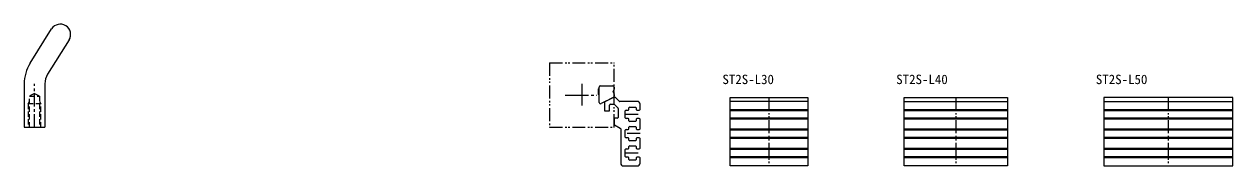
# Model space of a CAD drawing. Units: millimetres on the paper. Extents: x -622 to 995, y -460 to 705.
# Drawn here: x 527.1 to 995, y -135.5 to -80.5 of the extents above; entities that cross this region are included whole.
import ezdxf
from ezdxf.enums import TextEntityAlignment as Align

# ---------------------------------------------------------------- set-up
doc = ezdxf.new("R2010")
doc.units = ezdxf.units.MM
for name, pattern in [('CHAIN1', [8, 5, -1, 1, -1]), ('CHAIN2', [12, 9, -1, 1, -1]), ('DASHED2', [3, 2, -1]), ('DOUBLE_CHAIN1', [8.8, 5, -1, 0.6, -0.6, 0.6, -1])]:
    doc.linetypes.add(name, pattern=pattern)
doc.layers.add('0-0', color=7, linetype='Continuous', lineweight=18)
doc.layers.add('0-1', color=4, linetype='Continuous', lineweight=18)
doc.styles.add('ＭＳ ゴシック', font='')
doc.styles.get('ＭＳ ゴシック').set_extended_font_data('MS Gothic')

msp = doc.modelspace()

# ---------------------------------------------------------------- linework, layer by layer
at = {"layer": '0-0'}
for p, q in [((529.341, -95.705), (537.669, -82.38)), ((544.453, -86.62), (536.125, -99.945)), ((527.061, -103.655), (527.061, -120.5)), ((535.061, -103.655), (535.061, -120.5)), ((749.7, -110.891), (749.7, -104.9)), ((750.2, -104.4), (755, -104.4)), ((755.433, -105.816), (755.067, -106.45)), ((755.067, -106.95), (755.433, -107.584)), ((755.5, -104.9), (755.5, -105.566)), ((755.224, -108.938), (750.424, -111.338)), ((751.7, -110.885), (751.7, -113.9)), ((755.037, -109.032), (751.866, -110.617)), ((753.7, -113.9), (753.7, -111.9)), ((754, -111.6), (755.376, -111.6)), ((755.876, -109), (755.171, -109)), ((755.5, -107.834), (755.5, -108.491)), ((755.588, -111.688), (756.912, -113.012)), ((757.412, -110.412), (756.088, -109.088)), ((764.5, -110.5), (757.624, -110.5)), ((765.5, -113.6), (765.5, -111.5)), ((830.42, -110.5), (800.42, -110.5)), ((867.715, -110.5), (907.715, -110.5)), ((945.001, -110.5), (995.001, -110.5)), ((752, -114.2), (753.4, -114.2)), ((757, -113.224), (757, -116.7)), ((759.8, -116.8), (759.8, -114.2)), ((760.1, -113.9), (760.9, -113.9)), ((761.2, -113.6), (761.2, -113)), ((761.5, -112.7), (763.7, -112.7)), ((764, -113), (764, -113.6)), ((764.3, -113.9), (765.2, -113.9)), ((527.061, -120.5), (535.061, -120.5)), ((755.5, -117.3), (755.5, -119.327)), ((755.65, -119.587), (757.85, -120.857)), ((756.7, -117), (755.8, -117)), ((758, -121.117), (758, -134.5)), ((760.9, -117.1), (760.1, -117.1)), ((760.1, -121.4), (760.9, -121.4)), ((761.2, -118), (761.2, -117.4)), ((761.2, -121.1), (761.2, -120.5)), ((763.7, -118.3), (761.5, -118.3)), ((761.5, -120.2), (763.7, -120.2)), ((764, -117.4), (764, -118)), ((764, -120.5), (764, -121.1)), ((765.2, -117.1), (764.3, -117.1)), ((764.3, -121.4), (765.2, -121.4)), ((765.5, -121.1), (765.5, -117.4)), ((759.8, -124.3), (759.8, -121.7)), ((760.9, -124.6), (760.1, -124.6)), ((761.2, -125.5), (761.2, -124.9)), ((763.7, -125.8), (761.5, -125.8)), ((764, -124.9), (764, -125.5)), ((765.2, -124.6), (764.3, -124.6)), ((765.5, -128.6), (765.5, -124.9)), ((759.8, -131.8), (759.8, -129.2)), ((760.1, -128.9), (760.9, -128.9)), ((761.2, -128.6), (761.2, -128)), ((761.5, -127.7), (763.7, -127.7)), ((764, -128), (764, -128.6)), ((764.3, -128.9), (765.2, -128.9)), ((759, -135.5), (764.5, -135.5)), ((760.9, -132.1), (760.1, -132.1)), ((761.2, -133), (761.2, -132.4)), ((763.7, -133.3), (761.5, -133.3)), ((764, -132.4), (764, -133)), ((765.2, -132.1), (764.3, -132.1)), ((765.5, -134.5), (765.5, -132.4))]:
    msp.add_line(p, q, dxfattribs=at)
at = {"layer": '0-0', "lineweight": 40}
for p, q in [((830.42, -113.9), (800.42, -113.9)), ((867.715, -113.9), (907.715, -113.9)), ((945.001, -113.9), (995.001, -113.9)), ((800.42, -117.1), (830.42, -117.1)), ((830.42, -121.4), (800.42, -121.4)), ((907.715, -117.1), (867.715, -117.1)), ((867.715, -121.4), (907.715, -121.4)), ((995.001, -117.1), (945.001, -117.1)), ((945.001, -121.4), (995.001, -121.4)), ((800.42, -124.6), (830.42, -124.6)), ((907.715, -124.6), (867.715, -124.6)), ((995.001, -124.6), (945.001, -124.6)), ((800.42, -128.9), (830.42, -128.9)), ((867.715, -128.9), (907.715, -128.9)), ((945.001, -128.9), (995.001, -128.9)), ((830.42, -132.1), (800.42, -132.1)), ((907.715, -132.1), (867.715, -132.1)), ((995.001, -132.1), (945.001, -132.1))]:
    msp.add_line(p, q, dxfattribs=at)
at = {"layer": '0-0'}
msp.add_lwpolyline([(749.7, -105.3), (749.3, -105.7), (749.3, -107.7), (749.7, -108.1)], dxfattribs=at)
for points in [[(800.42, -109), (830.42, -109), (830.42, -135.5), (800.42, -135.5)], [(867.715, -135.5), (867.715, -109), (907.715, -109), (907.715, -135.5)], [(945.001, -109), (945.001, -135.5), (995.001, -135.5), (995.001, -109)]]:
    msp.add_lwpolyline(points, close=True, dxfattribs=at)
for centre, radius, start, end in [((541.061, -84.5), 4, 327.99462, 147.99457), ((541.061, -84.5), 4, 327.99457, 0), ((542.061, -103.655), 15, 147.99462, 180.00002), ((542.061, -103.655), 7, 147.99462, 180.00002), ((750.2, -104.9), 0.5, 90, 180), ((755, -104.9), 0.5, 0, 90), ((755.5, -106.7), 0.5, 149.99931, 209.99737), ((755, -105.566), 0.5, 329.99932, 0), ((755, -107.834), 0.5, 0, 29.99737), ((750.2, -110.891), 0.5, 180, 296.56505), ((752, -110.885), 0.3, 116.56505, 180), ((754, -111.9), 0.3, 90, 180), ((755.171, -109.3), 0.3, 90, 116.56505), ((755, -108.491), 0.5, 296.56505, 0), ((755.376, -111.9), 0.3, 45, 90), ((755.876, -109.3), 0.3, 45, 90), ((757.624, -110.2), 0.3, 225, 270), ((764.5, -111.5), 1, 0, 90), ((752, -113.9), 0.3, 180, 270), ((753.4, -113.9), 0.3, 270, 0), ((756.7, -116.7), 0.3, 270, 0), ((756.7, -113.224), 0.3, 0, 45), ((760.1, -114.2), 0.3, 90, 180), ((760.1, -116.8), 0.3, 180, 270), ((760.9, -113.6), 0.3, 270, 0), ((761.5, -113), 0.3, 90, 180), ((763.7, -113), 0.3, 0, 90), ((764.3, -113.6), 0.3, 180, 270), ((765.2, -113.6), 0.3, 270, 0), ((755.8, -117.3), 0.3, 90, 180), ((755.8, -119.327), 0.3, 180, 240), ((757.7, -121.117), 0.3, 0, 60), ((760.1, -121.7), 0.3, 90, 180), ((760.9, -117.4), 0.3, 0, 90), ((760.9, -121.1), 0.3, 270, 0), ((761.5, -118), 0.3, 180, 270), ((761.5, -120.5), 0.3, 90, 180), ((763.7, -118), 0.3, 270, 0), ((763.7, -120.5), 0.3, 0, 90), ((764.3, -117.4), 0.3, 90, 180), ((764.3, -121.1), 0.3, 180, 270), ((765.2, -117.4), 0.3, 0, 90), ((765.2, -121.1), 0.3, 270, 0), ((760.1, -124.3), 0.3, 180, 270), ((760.9, -124.9), 0.3, 0, 90), ((761.5, -125.5), 0.3, 180, 270), ((763.7, -125.5), 0.3, 270, 0), ((764.3, -124.9), 0.3, 90, 180), ((765.2, -124.9), 0.3, 0, 90), ((760.1, -129.2), 0.3, 90, 180), ((760.9, -128.6), 0.3, 270, 0), ((761.5, -128), 0.3, 90, 180), ((763.7, -128), 0.3, 0, 90), ((764.3, -128.6), 0.3, 180, 270), ((765.2, -128.6), 0.3, 270, 0), ((759, -134.5), 1, 180, 270), ((760.1, -131.8), 0.3, 180, 270), ((760.9, -132.4), 0.3, 0, 90), ((761.5, -133), 0.3, 180, 270), ((763.7, -133), 0.3, 270, 0), ((764.3, -132.4), 0.3, 90, 180), ((764.5, -134.5), 1, 270, 0), ((765.2, -132.4), 0.3, 0, 90)]:
    msp.add_arc(centre, radius, start, end, dxfattribs=at)
at = {"layer": '0-1', "linetype": 'DOUBLE_CHAIN1'}
for p, q in [((730.5, -95.5), (755.5, -95.5)), ((815.42, -109), (815.42, -135.5)), ((887.715, -109), (887.715, -135.5)), ((970.001, -109), (970.001, -135.5))]:
    msp.add_line(p, q, dxfattribs=at)
at = {"layer": '0-1', "linetype": 'DASHED2'}
for p, q in [((531.061, -107.438), (529.103, -108.438)), ((531.061, -107.438), (533.02, -108.438)), ((528.561, -111.438), (528.561, -120.5)), ((533.02, -110.5), (533.561, -111.438))]:
    msp.add_line(p, q, dxfattribs=at)
at = {"layer": '0-1', "linetype": 'CHAIN1'}
for p, q in [((531.061, -120.5), (531.061, -103.655)), ((759.774, -115.5), (765.5, -115.5)), ((765.5, -123), (759.8, -123)), ((759.8, -130.5), (765.5, -130.5))]:
    msp.add_line(p, q, dxfattribs=at)
at = {"layer": '0-1', "linetype": 'CHAIN2'}
for p, q in [((743, -103.712), (743, -112.045)), ((736.553, -108), (748.608, -108))]:
    msp.add_line(p, q, dxfattribs=at)
at = {"layer": '0-1'}
for p, q in [((749.7, -105.7), (749.3, -105.7)), ((749.3, -107.7), (749.7, -107.7))]:
    msp.add_line(p, q, dxfattribs=at)
at = {"layer": '0-1', "linetype": 'DOUBLE_CHAIN1'}
msp.add_lwpolyline([(730.5, -95.5), (730.5, -120.5), (755.5, -120.5), (755.5, -95.5)], dxfattribs=at)
at = {"layer": '0-1', "linetype": 'DASHED2'}
for points in [[(533.561, -120.5), (533.561, -111.438), (528.561, -111.438), (529.103, -110.5)], [(529.103, -120.5), (529.103, -108.438), (533.02, -108.438), (533.02, -120.5)]]:
    msp.add_lwpolyline(points, dxfattribs=at)

# ---------------------------------------------------------------- texts
at = {"layer": '0-0', "style": 'ＭＳ ゴシック'}
for s, p in [('ST2S-L30', (797.389, -104.866)), ('ST2S-L40', (864.683, -104.866)), ('ST2S-L50', (941.969, -104.866))]:
    msp.add_text(s, height=3.666, dxfattribs=at).set_placement(p, align=Align.BOTTOM_LEFT)

doc.saveas('drawing.dxf')
